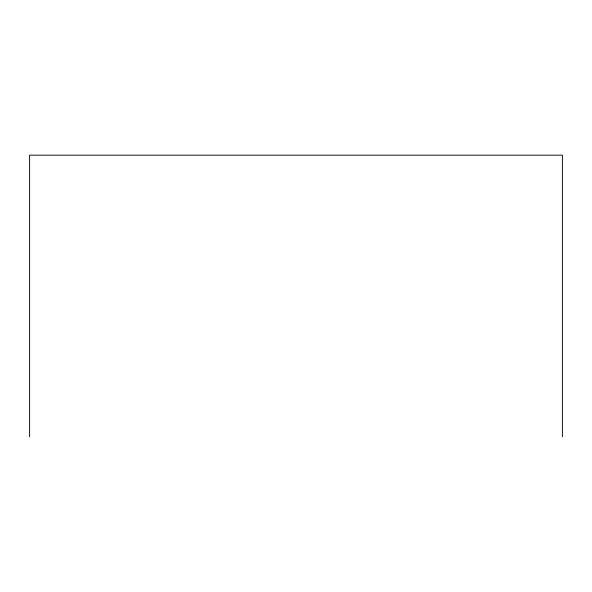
<?xml version="1.0" encoding="UTF-8"?>
<svg xmlns="http://www.w3.org/2000/svg" width="592" height="592" viewBox="0 0 592 592"><rect width="100%" height="100%" fill="white"/><g stroke="black" fill="none" stroke-linecap="round" stroke-linejoin="round"><path stroke-width="0.89" d="M562.4 436.829L562.4 155.171L29.6 155.171L29.6 436.829"/></g></svg>
